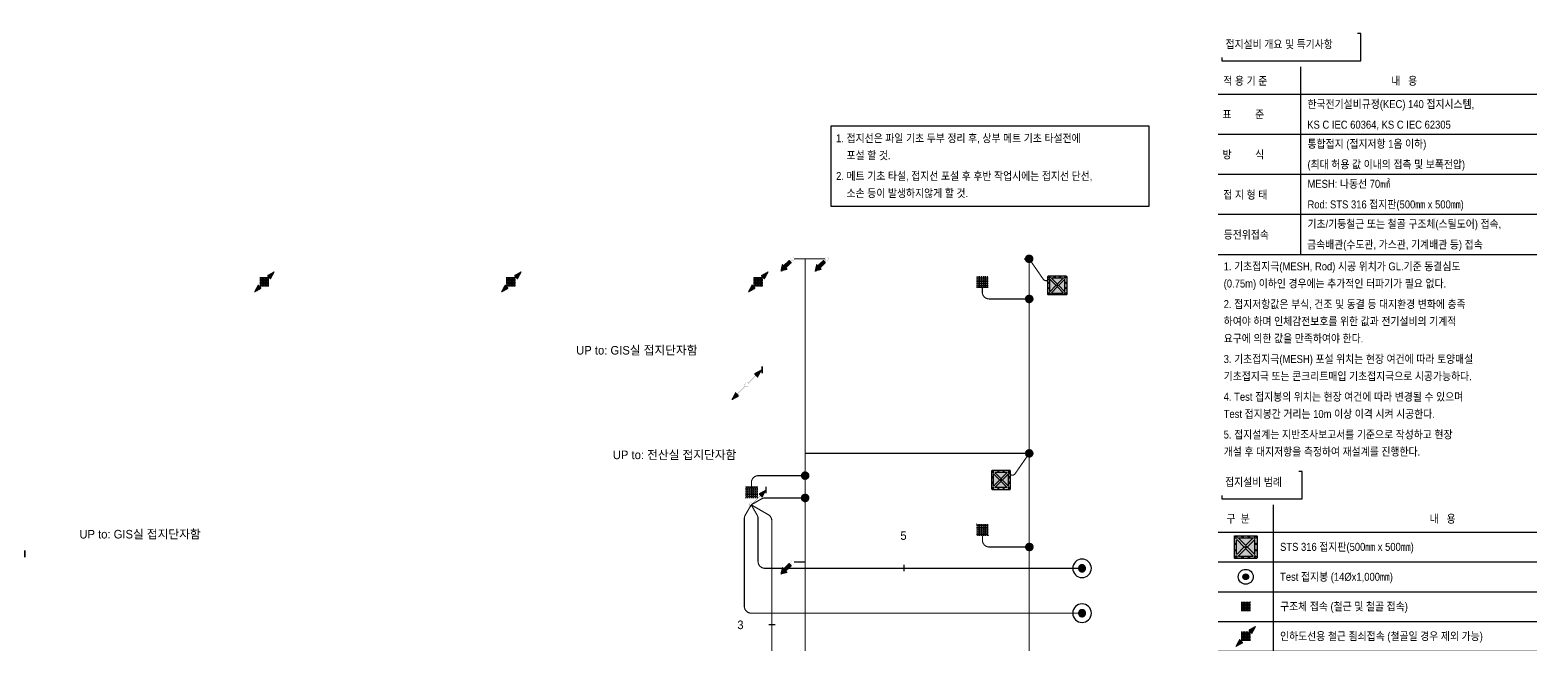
# Model space of a CAD drawing. Header units: millimetres. Extents: x 81900 to 502050, y -708375 to 1238700.
# Drawn here: x 310008 to 375900, y -476722 to -449850 of the extents above; entities that cross this region are included whole.
import ezdxf
from ezdxf.enums import TextEntityAlignment as Align

# ---------------------------------------------------------------- set-up
doc = ezdxf.new("R2010")
doc.units = ezdxf.units.MM
doc.header["$LTSCALE"] = 150
doc.set_wipeout_variables(frame=1)
for name, pattern in [('AM_ISO09W050', [22.5, 12, -1.5, 3, -1.5, 3, -1.5]), ('C2', [18.5, 13.5, -2, 1, -2]), ('HID', [2.3, 1.5, -0.8])]:
    doc.linetypes.add(name, pattern=pattern)
doc.layers.get('0').update_dxf_attribs({"lineweight": 0})
for name, color, linetype in [('------99 Grounding and Lightning', 3, 'Continuous'), ('------99 Grounding_Grounding Terminal Board_E', 3, 'Continuous'), ('------99 Grounding_Grounding Terminal Board_T', 2, 'Continuous'), ('------99 Grounding_Mesh', 6, 'Continuous'), ('-----09 E-WIRE-GV', 2, 'Continuous'), ('-----20 General Symbol', 3, 'Continuous'), ('-----29 Cable Schedule', 1, 'Continuous'), ('-----29 Indicator', 1, 'Continuous'), ('-----30 Text', 2, 'Continuous')]:
    doc.layers.add(name, color=color, linetype=linetype)
doc.styles.add('ELEC', font='')
doc.styles.get('ELEC').set_extended_font_data('Dotum')
pattern_1 = [(180, (845852.563, 610254.6404), (-1e-14, -6.25), [])]

# ---------------------------------------------------------------- blocks, each defined once
blk = doc.blocks.new('STS 316 접지판')
blk.add_wipeout([(-254, -276), (-270, -270), (-276, -254), (-276, 254), (-270, 270), (-254, 276), (254, 276), (270, 270), (276, 254), (276, -254), (270, -270), (254, -276)])
h = blk.add_hatch(color=256)
h.dxf.hatch_style = 1
h.set_gradient(color1=(132, 132, 132), color2=(214, 214, 214), tint=1, name='SPHERICAL')
edge = h.paths.add_edge_path()
edge.add_line((-254, 276), (254, 276))
edge.add_arc((254, 254), 22.1, 0, 90, ccw=False)
edge.add_line((276, 254), (276, -254))
edge.add_arc((254, -254), 22.1, 270, 360, ccw=False)
edge.add_line((254, -276), (-254, -276))
edge.add_arc((-254, -254), 22.1, 180, 270, ccw=False)
edge.add_line((-276, -254), (-276, 254))
edge.add_arc((-254, 254), 22.1, 90, 180, ccw=False)
h.paths.add_polyline_path([(-169, 221), (169, 221, -0.668179), (173, 212), (-165, 212, -1.496606)], flags=16)
h.paths.add_polyline_path([(221, 169), (221, -169, -0.668179), (212, -173), (212, 165, -1.496606)], flags=16)
h.paths.add_polyline_path([(-173, -212), (165, -212, -1.496606), (169, -221), (-169, -221, -0.668179)], flags=16)
h.paths.add_polyline_path([(-221, 169, 0.022626), (-52, 0, 1.473564), (-43, 4, 0.045564)], flags=16)
h = blk.add_hatch(color=256)
h.set_gradient(color1=(255, 255, 255), tint=1, name='SPHERICAL')
edge = h.paths.add_edge_path()
edge.add_arc((-232, 232), 22.1, 0, 360)
edge = h.paths.add_edge_path()
edge.add_arc((-78, 249), 16.6, 0, 360)
edge = h.paths.add_edge_path()
edge.add_arc((78, 249), 16.6, 0, 360)
edge = h.paths.add_edge_path()
edge.add_arc((232, 232), 22.1, 0, 360)
edge = h.paths.add_edge_path()
edge.add_arc((249, -77), 16.6, 0, 360)
edge = h.paths.add_edge_path()
edge.add_arc((249, 77), 16.6, 0, 360)
edge = h.paths.add_edge_path()
edge.add_arc((-78, -249), 16.6, 0, 360)
edge = h.paths.add_edge_path()
edge.add_arc((78, -249), 16.6, 0, 360)
edge = h.paths.add_edge_path()
edge.add_arc((232, -232), 22.1, 0, 360)
edge = h.paths.add_edge_path()
edge.add_arc((-232, -232), 22.1, 0, 360)
edge = h.paths.add_edge_path()
edge.add_arc((-249, -77), 16.6, 0, 360)
edge = h.paths.add_edge_path()
edge.add_arc((-249, 77), 16.6, 0, 360)
edge = h.paths.add_edge_path()
edge.add_arc((0, 0), 22.1, 0, 360)
h = blk.add_hatch(color=256)
h.set_gradient(color1=(255, 255, 255), tint=1, name='SPHERICAL')
edge = h.paths.add_edge_path()
edge.add_arc((-249, -77), 16.6, 0, 360)
edge = h.paths.add_edge_path()
edge.add_arc((-249, 77), 16.6, 0, 360)
edge = h.paths.add_edge_path()
edge.add_arc((-232, 232), 22.1, 0, 360)
edge = h.paths.add_edge_path()
edge.add_arc((-78, 249), 16.6, 0, 360)
edge = h.paths.add_edge_path()
edge.add_arc((78, 249), 16.6, 0, 360)
edge = h.paths.add_edge_path()
edge.add_arc((0, 0), 22.1, 0, 360)
edge = h.paths.add_edge_path()
edge.add_arc((232, 232), 22.1, 0, 360)
h = blk.add_hatch(color=256)
h.set_gradient(color1=(132, 132, 132), one_color=1, tint=1, name='SPHERICAL')
edge = h.paths.add_edge_path()
edge.add_arc((0, 0), 22.1, 0, 360)
for points in [[(-254, 276), (254, 276, -0.414214), (276, 254), (276, -254, -0.414214), (254, -276), (-254, -276, -0.414214), (-276, -254), (-276, 254, -0.414214), (-254, 276, 0.033225)], [(-221, -169), (-221, 169, -0.668179), (-212, 173), (-43, 4, -0.414214), (-43, -4), (-212, -173, -0.668179), (-221, -169, -0.016281)], [(-169, 221), (169, 221, -0.668179), (173, 212), (4, 43, -0.414214), (-4, 43), (-173, 212, -0.668179), (-169, 221, -0.016281)], [(221, -169), (221, 169, 0.668179), (212, 173), (43, 4, 0.414214), (43, -4), (212, -173, 0.668179), (221, -169, 0.016281)], [(-169, -221), (169, -221, 0.668179), (173, -212), (4, -43, 0.414214), (-4, -43), (-173, -212, 0.668179), (-169, -221, 0.016281)]]:
    blk.add_lwpolyline(points, format="xyb")
for centre, radius in [((-249, 77), 16.6), ((-232, 232), 22.1), ((-78, 249), 16.6), ((0, 0), 22.1), ((78, 249), 16.6), ((232, 232), 22.1), ((249, 77), 16.6), ((-249, -77), 16.6), ((-232, -232), 22.1), ((-78, -249), 16.6), ((78, -249), 16.6), ((232, -232), 22.1), ((249, -77), 16.6)]:
    blk.add_circle(centre, radius)
blk = doc.blocks.new('구조체접속')
h = blk.add_hatch()
h.set_pattern_fill('ANGLE', color=1, scale=200)
h.set_pattern_definition([(0, (0, 0), (0, 55), [40, -15]), (90, (0, 0), (-55, 3e-15), [40, -15])])
h.paths.add_polyline_path([(168, 168), (-168, 168), (-168, -168), (168, -168)])
at = {"color": 1}
for p, q in [((166, 168), (168, 166)), ((-168, -166), (-166, -168))]:
    blk.add_line(p, q, dxfattribs=at)
at = {"color": 1, "const_width": 2}
blk.add_lwpolyline([(168, 168), (-168, 168), (-168, -168), (168, -168)], close=True, dxfattribs=at)
blk = doc.blocks.new("'인하도선용 수직철근 또는 철골")
h = blk.add_hatch()
h.set_pattern_fill('ANSI31', color=256, scale=50, angle=135)
h.set_pattern_definition(pattern_1)
h.paths.add_polyline_path([(291, 293), (180, 89), (88, 181)])
h = blk.add_hatch()
h.set_pattern_fill('ANSI31', color=256, scale=50, angle=135)
h.set_pattern_definition(pattern_1)
h.paths.add_polyline_path([(-291, -293), (-180, -89), (-88, -181)])
at = {"const_width": 3.93}
for points in [[(293, 293), (181, 88), (88, 181), (293, 293)], [(-293, -293), (-181, -88), (-88, -181), (-293, -293)]]:
    blk.add_lwpolyline(points, dxfattribs=at)
at = {"xscale": 0.8, "yscale": 0.8, "zscale": 0.8}
blk.add_blockref('구조체접속', (0, 0), dxfattribs=at)
blk = doc.blocks.new('입상입하1')
h = blk.add_hatch()
h.set_pattern_fill('ANSI31', color=256, scale=50, angle=135)
h.set_pattern_definition([(180, (845993.8846, 610394.13), (-1e-14, -6.25), [])])
h.paths.add_polyline_path([(432, 432), (321, 228), (229, 321)])
at = {"const_width": 3.93}
blk.add_lwpolyline([(0, 61, -1), (0, -61, -1), (0, 61)], format="xyb", dxfattribs=at)
for points in [[(43, 43), (275, 275)], [(434, 433), (322, 227), (229, 321), (434, 433)]]:
    blk.add_lwpolyline(points, dxfattribs=at)
blk = doc.blocks.new('입상입하2')
h = blk.add_hatch()
h.set_pattern_fill('ANSI31', color=256, scale=100, angle=135)
h.set_pattern_definition([(180, (0, 0), (-2e-14, -12.5), [])])
h.paths.add_polyline_path([(326, 242), (377, 192), (433, 433), (192, 377), (242, 326), (39, 124), (124, 39)])
at = {"const_width": 3.93}
blk.add_lwpolyline([(0, 61, -1), (0, -61, -1), (0, 61)], format="xyb", dxfattribs=at)
blk.add_lwpolyline([(377, 192), (326, 242), (124, 39), (39, 124), (242, 326), (192, 377), (433, 433)], close=True, dxfattribs=at)
blk = doc.blocks.new('A$Cbdca0f5f')
at = {"color": 0}
blk.add_lwpolyline([(-360, -360), (-360, 0), (360, 0), (360, -360)], close=True, dxfattribs=at)
at = {"color": 0, "style": 'ELEC'}
blk.add_text('G', height=240, dxfattribs=at).set_placement((0, -180), align=Align.MIDDLE)
blk = doc.blocks.new('구조체연속성 TEST 단자함')
at = {"const_width": 2}
blk.add_lwpolyline([(491, -200), (491, -100, 0.414214), (391, 0), (360, 0)], format="xyb", dxfattribs=at)
at = {"layer": '------99 Grounding_Grounding Terminal Board_E'}
blk.add_blockref('A$Cbdca0f5f', (0, 180), dxfattribs=at)
at = {"xscale": 0.8, "yscale": 0.8, "zscale": 0.8}
blk.add_blockref('구조체접속', (491, -334), dxfattribs=at)
blk = doc.blocks.new('접지봉')
at = {"linetype": 'HID', "ltscale": 200}
h = blk.add_hatch(color=256, dxfattribs=at)
h.dxf.hatch_style = 1
edge = h.paths.add_edge_path()
edge.add_arc((0, 0), 102, 0, 360)
blk.add_circle((0, 0), 271)
blk.add_circle((0, 0), 102, dxfattribs=at)
blk = doc.blocks.new('A13')
blk.add_lwpolyline([(-300, 0), (-300, 300), (300, 300), (300, 0)], close=True)
at = {"style": 'ELEC'}
blk.add_text('G', height=200, dxfattribs=at).set_placement((0, 150), align=Align.MIDDLE)
blk = doc.blocks.new('A$C8673a4d5')
blk.add_wipeout([(-32961, -46990), (-32961, -49363), (-32661, -49363), (-32661, -49663), (-25624, -49663), (-25624, -47290), (-25924, -47290), (-25924, -46990)]).dxf.layer = '-----29 Cable Schedule'
blk.add_wipeout([(-32961, -50192), (-5100, -50192), (-5100, -90305), (-32961, -90305)]).dxf.layer = '-----29 Cable Schedule'
at = {"layer": '-----29 Cable Schedule'}
blk.add_lwpolyline([(-32661, -49363), (-32661, -49663), (-25624, -49663), (-25624, -47290), (-25924, -47290)], dxfattribs=at)
for points in [[(-32961, -46990), (-25924, -46990), (-25924, -49363), (-32961, -49363)], [(-32961, -50193), (-5100, -50193), (-5100, -90306), (-32961, -90306)]]:
    blk.add_wipeout(points).dxf.layer = '-----29 Cable Schedule'
at = {"layer": '-----09 E-WIRE-GV', "color": 6, "linetype": 'AM_ISO09W050', "ltscale": 0.5, "const_width": 300}
blk.add_lwpolyline([(-27238, -79908), (-22438, -79908)], dxfattribs=at)
at = {"layer": '-----09 E-WIRE-GV', "color": 1, "linetype": 'C2', "ltscale": 0.5, "const_width": 30}
blk.add_lwpolyline([(-27238, -82304), (-22438, -82304)], dxfattribs=at)
at = {"layer": '-----09 E-WIRE-GV', "color": 3, "linetype": 'C2', "ltscale": 0.5, "const_width": 30}
blk.add_lwpolyline([(-27238, -84417), (-22438, -84417)], dxfattribs=at)
at = {"layer": '-----09 E-WIRE-GV', "color": 4, "linetype": 'C2', "ltscale": 0.5, "const_width": 30}
blk.add_lwpolyline([(-27238, -86664), (-22438, -86664)], dxfattribs=at)
at = {"layer": '-----09 E-WIRE-GV', "color": 2, "linetype": 'C2', "ltscale": 0.5, "const_width": 30}
blk.add_lwpolyline([(-27238, -88912), (-22438, -88912)], dxfattribs=at)
at = {"layer": '-----29 Cable Schedule'}
blk.add_line((-28161, -50193), (-28161, -78593), dxfattribs=at)
for points in [[(-32961, -52593), (-5100, -52593)], [(-32961, -55193), (-5100, -55193)], [(-32961, -57793), (-5100, -57793)], [(-32961, -60393), (-5100, -60393)], [(-32961, -62993), (-5100, -62993)], [(-32961, -65593), (-5100, -65593)], [(-32961, -68193), (-5100, -68193)], [(-32961, -70793), (-5100, -70793)], [(-32961, -73393), (-5100, -73393)], [(-32961, -75993), (-5100, -75993)], [(-32961, -78593), (-5100, -78593)]]:
    blk.add_lwpolyline(points, dxfattribs=at)
at = {"layer": '------99 Grounding and Lightning'}
for name, p, xscale, yscale, zscale in [('접지봉', (-30561, -56493), 2.4, 2.4, 2.4), ('구조체접속', (-30561, -59093), 2.4, 2.4, 2.4), ("'인하도선용 수직철근 또는 철골", (-30561, -61693), 3, 3, 3), ('구조체연속성 TEST 단자함', (-31062, -63931), 3, 3, 3)]:
    blk.add_blockref(name, p, dxfattribs=dict(at, xscale=xscale, yscale=yscale, zscale=zscale))
at = {"layer": '------99 Grounding_Grounding Terminal Board_E', "xscale": 3, "yscale": 3, "zscale": 3}
for p in [(-30561, -66353), (-30561, -68953)]:
    blk.add_blockref('A$Cbdca0f5f', p, dxfattribs=at)
at = {"layer": '------99 Grounding_Grounding Terminal Board_T', "xscale": 3.6, "yscale": 3.6, "zscale": 3.6}
blk.add_blockref('A13', (-30561, -72633), dxfattribs=at)
at = {"layer": '-----20 General Symbol', "xscale": 3, "yscale": 3, "zscale": 3}
for name, p in [('입상입하1', (-31786, -75095)), ('입상입하2', (-31798, -77616))]:
    blk.add_blockref(name, p, dxfattribs=at)
at = {"layer": '-----20 General Symbol', "xscale": 3, "yscale": 3, "zscale": 3, "rotation": 179.9999999997969}
for name, p in [('입상입하1', (-29184, -74140)), ('입상입하2', (-29324, -76969))]:
    blk.add_blockref(name, p, dxfattribs=at)
at = {"layer": '-----30 Text', "style": 'ELEC', "width": 0.9}
for s, p in [('접지설비 범례', (-32369, -48206)), ('구  분', (-32253, -51408)), ('내   용', (-14473, -51422)), ('STS 316 접지판(500㎜ x 500㎜)', (-27561, -53875)), ('Test 접지봉 (14Øx1,000㎜)', (-27561, -56493)), ('구조체 접속 (철근 및 철골 접속)', (-27561, -59083)), ('인하도선용 철근 죔쇠접속 (철골일 경우 제외 가능)', (-27561, -61683)), ('구조체연속성 피뢰접지단자함', (-27561, -64331)), ('피뢰접지단자함', (-27561, -66931)), ('전력접지단자함', (-27561, -69531)), ('통신접지단자함', (-27561, -72131)), ('입상, 입하', (-27561, -74675)), ('MESH 층간연결 입상, 입하', (-27561, -77275)), ('토양매설 기초접지극 (나동선 70㎟)', (-21904, -79938)), ('F-GV 300㎟ ', (-21904, -82333)), ('F-GV 70㎟', (-21940, -84447)), ('F-GV 50㎟', (-21940, -86694)), ('F-GV 16㎟', (-21940, -88941))]:
    blk.add_text(s, height=700, dxfattribs=at).set_placement(p, align=Align.MIDDLE_LEFT)
for points, layer in [([(-32961, -11903), (-5100, -11903), (-5100, -46690), (-32961, -46690)], '-----29 Cable Schedule'), ([(-30090, -82689), (-30090, -81716), (-29247, -81229), (-28404, -81716), (-28404, -82689), (-29247, -83176)], '-----29 Indicator'), ([(-30090, -89431), (-30090, -88457), (-29247, -87970), (-28404, -88457), (-28404, -89431), (-29247, -89917)], '-----29 Indicator')]:
    blk.add_wipeout(points).dxf.layer = layer
at = {"layer": '------99 Grounding_Mesh', "xscale": 3.6, "yscale": 3.6, "zscale": 3.6}
blk.add_blockref('STS 316 접지판', (-30561, -53893), dxfattribs=at)
at = {"layer": '-----30 Text', "style": 'ELEC', "width": 0.9}
for s, p in [('2', (-29603, -82226)), ('5', (-29603, -88960))]:
    blk.add_text(s, height=700, dxfattribs=at).set_placement(p, align=Align.MIDDLE_LEFT)
for points, layer in [([(-32961, -11903), (-5100, -11903), (-5100, -46690), (-32961, -46690)], '-----29 Cable Schedule'), ([(-30090, -80442), (-30090, -79468), (-29247, -78982), (-28404, -79468), (-28404, -80442), (-29247, -80929)], '-----29 Indicator'), ([(-30090, -87183), (-30090, -86210), (-29247, -85723), (-28404, -86210), (-28404, -87183), (-29247, -87670)], '-----29 Indicator')]:
    blk.add_wipeout(points).dxf.layer = layer
at = {"layer": '-----29 Cable Schedule'}
for points in [[(-32961, -14303), (-5100, -14303)], [(-32961, -17803), (-5100, -17803)], [(-32961, -21303), (-5100, -21303)], [(-32961, -24803), (-5100, -24803)], [(-32961, -28303), (-5100, -28303)]]:
    blk.add_lwpolyline(points, dxfattribs=at)
at = {"layer": '-----30 Text', "style": 'ELEC', "width": 0.9}
for s, p in [('적 용 기 준', (-32525, -13133)), ('내   용', (-17834, -13133)), ('표         준', (-32594, -16073)), ('한국전기설비규정(KEC) 140 접지시스템,', (-25161, -15165)), ('KS C IEC 60364, KS C IEC 62305', (-25182, -16965)), ('통합접지 (접지저항 1옴 이하)', (-25161, -18636)), ('방         식', (-32594, -19573)), ('(최대 허용 값 이내의 접촉 및 보폭전압)', (-25161, -20436)), ('MESH: 나동선 70㎟', (-25161, -22136)), ('접 지 형 태', (-32525, -23091)), ('Rod: STS 316 접지판(500㎜ x 500㎜)', (-25161, -23936)), ('등전위접속', (-32491, -26583)), ('기초/기둥철근 또는 철골 구조체(스틸도어) 접속,', (-25161, -25644)), ('금속배관(수도관, 가스관, 기계배관 등) 접속', (-25197, -27444)), ('1. 기초접지극(MESH, Rod) 시공 위치가 GL.기준 동결심도', (-32491, -29353)), ('(0.75m) 이하인 경우에는 추가적인 터파기가 필요 없다.', (-32491, -30853)), ('2. 접지저항값은 부식, 건조 및 동결 등 대지환경 변화에 충족', (-32491, -32653)), ('하여야 하며 인체감전보호를 위한 값과 전기설비의 기계적 ', (-32491, -34153)), ('요구에 의한 값을 만족하여야 한다.', (-32491, -35653)), ('3. 기초접지극(MESH) 포설 위치는 현장 여건에 따라 토양매설', (-32491, -37453)), ('기초접지극 또는 콘크리트매입 기초접지극으로 시공가능하다.', (-32491, -38953)), ('4. Test 접지봉의 위치는 현장 여건에 따라 변경될 수 있으며', (-32491, -40753)), ('Test 접지봉간 거리는 10m 이상 이격 시켜 시공한다.', (-32491, -42253)), ('5. 접지설계는 지반조사보고서를 기준으로 작성하고 현장 ', (-32491, -44053)), ('개설 후 대지저항을 측정하여 재설계를 진행한다.', (-32491, -45553)), ('1', (-29603, -79979)), ('4', (-29603, -86713))]:
    blk.add_text(s, height=700, dxfattribs=at).set_placement(p, align=Align.MIDDLE_LEFT)
for points, layer in [([(-32961, -8700), (-32961, -11074), (-32661, -11074), (-32661, -11374), (-20506, -11374), (-20506, -9000), (-20806, -9000), (-20806, -8700)], '-----29 Cable Schedule'), ([(-30090, -84936), (-30090, -83963), (-29247, -83476), (-28404, -83963), (-28404, -84936), (-29247, -85423)], '-----29 Indicator')]:
    blk.add_wipeout(points).dxf.layer = layer
at = {"layer": '-----29 Cable Schedule'}
for points in [[(-32661, -11074), (-32661, -11374), (-20506, -11374), (-20506, -9000), (-20806, -9000)], [(-25761, -11903), (-25761, -28303)]]:
    blk.add_lwpolyline(points, dxfattribs=at)
at = {"layer": '-----30 Text', "style": 'ELEC', "width": 0.9}
blk.add_text('3', height=700, dxfattribs=at).set_placement((-29603, -84465), align=Align.MIDDLE_LEFT)
blk.add_wipeout([(-32961, -8700), (-20806, -8700), (-20806, -11074), (-32961, -11074)]).dxf.layer = '-----29 Cable Schedule'
blk.add_text('접지설비 개요 및 특기사항', height=700, dxfattribs=at).set_placement((-32331, -9925), align=Align.MIDDLE_LEFT)
blk = doc.blocks.new('접속점 (본딩)')
h = blk.add_hatch(color=256)
h.dxf.hatch_style = 1
h.paths.add_polyline_path([(125, 0, 1), (-125, 0, 1)])
at = {"const_width": 2}
for points in [[(125, 0, 1), (-125, 0)], [(125, 0, -1), (-125, 0)]]:
    blk.add_lwpolyline(points, format="xyb", dxfattribs=at)
blk = doc.blocks.new('A$Ccb354d3c')
at = {"layer": '------99 Grounding_Mesh', "xscale": 1.5, "yscale": 1.5, "zscale": 1.5}
for name, p in [('접속점 (본딩)', (0, 0)), ('STS 316 접지판', (1232, -1164))]:
    blk.add_blockref(name, p, dxfattribs=at)
at = {"layer": '------99 Grounding_Mesh', "linetype": 'AM_ISO09W050', "ltscale": 0.12, "const_width": 50}
blk.add_lwpolyline([(619, -893), (0, 0)], dxfattribs=at)
blk.add_lwpolyline([(619, -893, 0.714131), (884, -816)], format="xyb", dxfattribs=at)

msp = doc.modelspace()

# ---------------------------------------------------------------- linework, layer by layer
at = {"layer": '------99 Grounding_Mesh', "linetype": 'AM_ISO09W050', "const_width": 50, "elevation": 0}
for points in [[(343424, -459850), (344776, -459850)], [(343900, -459850), (343900, -496876)], [(353697, -459850), (353699, -497776)], [(343900, -468350), (353700, -468350)], [(343424, -473100), (343900, -473100)]]:
    msp.add_lwpolyline(points, dxfattribs=at)
at = {"layer": '------99 Grounding_Mesh', "elevation": 0}
msp.add_lwpolyline([(353474, -459850), (353700, -459850)], dxfattribs=at)
at = {"layer": '-----09 E-WIRE-GV', "color": 4, "linetype": 'C2', "ltscale": 0.1, "const_width": 50, "elevation": 0}
for points in [[(351647, -461105), (351647, -461300, 0.414214), (351947, -461600), (353700, -461600)], [(341552, -469800), (341552, -469625, -0.414214), (341852, -469325), (343900, -469325)], [(351653, -471949), (351653, -472144, 0.414214), (351953, -472444), (353706, -472444)]]:
    msp.add_lwpolyline(points, format="xyb", dxfattribs=at)
at = {"layer": '-----09 E-WIRE-GV', "color": 3, "linetype": 'C2', "ltscale": 0.3, "const_width": 50, "elevation": 0}
for points in [[(341542, -470600), (341992, -470340, -0.131652), (342142, -470300), (343900, -470300)], [(341542, -470600), (342292, -471033, -0.267949), (342442, -471293), (342442, -477850)]]:
    msp.add_lwpolyline(points, format="xyb", dxfattribs=at)
at = {"layer": '-----09 E-WIRE-GV', "color": 2, "linetype": 'C2', "ltscale": 0.3, "const_width": 50, "elevation": 0}
for points in [[(341542, -470600), (341282, -471050, 0.131652), (341242, -471200), (341242, -475037, 0.414214), (341542, -475337), (356010, -475337)], [(341542, -470600), (341802, -471050, -0.131652), (341842, -471200), (341842, -473076, 0.414214), (342142, -473376), (356010, -473376)]]:
    msp.add_lwpolyline(points, format="xyb", dxfattribs=at)
at = {"layer": '-----29 Cable Schedule'}
msp.add_lwpolyline([(345020, -457543), (358950, -457543), (358950, -454050), (345020, -454050)], close=True, dxfattribs=at)
at = {"layer": '-----29 Indicator', "elevation": 0}
for points in [[(339858, -463871, 0, 0, 0), (342019, -463871, 0, 0, 0), (342019, -464550, 64.2, 64.2, 0), (342019, -464851, 0, 0, 0)], [(311936, -471912, 0, 0, 0), (309775, -471912, 0, 0, 0), (309775, -472590, 64.2, 64.2, 0), (309775, -472891, 0, 0, 0)]]:
    msp.add_lwpolyline(points, format="xyseb", dxfattribs=at)

# ---------------------------------------------------------------- block references
at = {"layer": '------99 Grounding and Lightning', "xscale": 1.5, "yscale": 1.5, "zscale": 1.5}
for p in [(320250, -460850), (331050, -460850), (341850, -460850)]:
    msp.add_blockref("'인하도선용 수직철근 또는 철골", p, dxfattribs=at)
at = {"layer": '------99 Grounding and Lightning', "yscale": 1.5, "zscale": 1.5}
for name, p, xscale, rotation in [('구조체접속', (351647, -460853), 1.5, 269.9999999999999), ('접속점 (본딩)', (353700, -461600), 1.5, 90.00000000000001), ('접속점 (본딩)', (343900, -469325), 1.5, 89.99999999999999), ('구조체접속', (341552, -470052), 1.5, 180), ('접속점 (본딩)', (343900, -470300), 1.5, 89.99999999999999), ('구조체접속', (351653, -471697), 1.5, 269.9999999999999), ('접속점 (본딩)', (353706, -472444), 1.5, 90.00000000000001), ('접지봉', (356010, -473376), -1.5, 270), ('접지봉', (356010, -475337), -1.5, 270)]:
    msp.add_blockref(name, p, dxfattribs=dict(at, xscale=xscale, rotation=rotation))
at = {"layer": '-----20 General Symbol', "rotation": 180}
for name, p, xscale, yscale, zscale in [('입상입하2', (343350, -459850, 0), 1.2, 1.2, 1.2), ('입상입하2', (344850, -459850, 0), 1.2, 1.2, 1.2), ('입상입하1', (341342, -465350), 1.5, 1.5, 1.5), ('입상입하2', (343350, -473100, 0), 1.2, 1.2, 1.2)]:
    msp.add_blockref(name, p, dxfattribs=dict(at, xscale=xscale, yscale=yscale, zscale=zscale))
at = {"layer": '-----20 General Symbol', "xscale": 1.5, "yscale": 1.5, "zscale": 1.5}
for p in [(341342, -465350), (341542, -470600)]:
    msp.add_blockref('입상입하1', p, dxfattribs=at)
at = {"layer": '-----29 Cable Schedule', "xscale": 0.5, "yscale": 0.5, "zscale": 0.5}
msp.add_blockref('A$C8673a4d5', (378450, -445500), dxfattribs=at)

# ---------------------------------------------------------------- texts
at = {"layer": '-----30 Text', "style": 'ELEC', "width": 0.9}
for s, p in [('1. 접지선은 파일 기초 두부 정리 후, 상부 메트 기초 타설전에', (345254, -454575)), ('    포설 할 것.', (345254, -455325)), ('2. 메트 기초 타설, 접지선 포설 후 후반 작업시에는 접지선 단선,', (345254, -456225)), ('    소손 등이 발생하지않게 할 것.', (345254, -456975))]:
    msp.add_text(s, height=350, dxfattribs=at).set_placement(p, align=Align.MIDDLE_LEFT)

# ---------------------------------------------------------------- wipeouts: each hides what was drawn before it
msp.add_wipeout([(335333, -468033), (341704, -468033), (341704, -468783), (335333, -468783)]).dxf.layer = '-----29 Indicator'

# ---------------------------------------------------------------- next in the draw order: linework, layer by layer
at = {"layer": '-----29 Indicator', "elevation": 0}
msp.add_lwpolyline([(341704, -468408, 0, 0, 0), (342193, -468408, 0, 0, 0), (342193, -469800, 64.2, 64.2, 0), (342193, -470101, 0, 0, 0)], format="xyseb", dxfattribs=at)

# ---------------------------------------------------------------- next in the draw order: block references
at = {"layer": '-----09 E-WIRE-GV'}
msp.add_blockref('A$Ccb354d3c', (353697, -459847, 0), dxfattribs=at)
at = {"layer": '-----09 E-WIRE-GV', "xscale": -1}
msp.add_blockref('A$Ccb354d3c', (353700, -468350), dxfattribs=at)

# ---------------------------------------------------------------- next in the draw order: texts
at = {"layer": '-----30 Text', "style": 'ELEC'}
msp.add_text('UP to: 전산실 접지단자함', height=375, dxfattribs=at).set_placement((335491, -468415), align=Align.MIDDLE_LEFT)

# ---------------------------------------------------------------- next in the draw order: wipeouts: each hides what was drawn before it
for points in [[(339858, -463496), (333663, -463496), (333663, -464246), (339858, -464246)], [(318132, -471537), (311936, -471537), (311936, -472287), (318132, -472287)], [(348574, -472144), (348574, -471738), (348223, -471535), (347872, -471738), (347872, -472144), (348223, -472347)], [(340734, -476046), (340734, -475641), (341085, -475438), (341437, -475641), (341437, -476046), (341085, -476249)]]:
    msp.add_wipeout(points).dxf.layer = '-----29 Indicator'

# ---------------------------------------------------------------- next in the draw order: linework, layer by layer
at = {"layer": '-----29 Indicator', "elevation": 0}
msp.add_lwpolyline([(348223, -472347, 0, 0, 0), (348223, -473210, 64.2, 64.2, 0), (348223, -473510, 0, 0, 0)], format="xyseb", dxfattribs=at)
at = {"layer": '-----29 Indicator'}
msp.add_lwpolyline([(341437, -475843, 0, 0, 0), (342300, -475843, 64.2, 64.2, 0), (342600, -475843, 0, 0, 0)], format="xyseb", dxfattribs=at)

# ---------------------------------------------------------------- next in the draw order: texts
at = {"layer": '-----30 Text', "style": 'ELEC'}
for s, p in [('UP to: GIS실 접지단자함', (333888, -463844)), ('UP to: GIS실 접지단자함', (312162, -471884)), ('5', (348066, -471944)), ('3', (340934, -475846))]:
    msp.add_text(s, height=375, dxfattribs=at).set_placement(p, align=Align.MIDDLE_LEFT)

doc.saveas('drawing.dxf')
